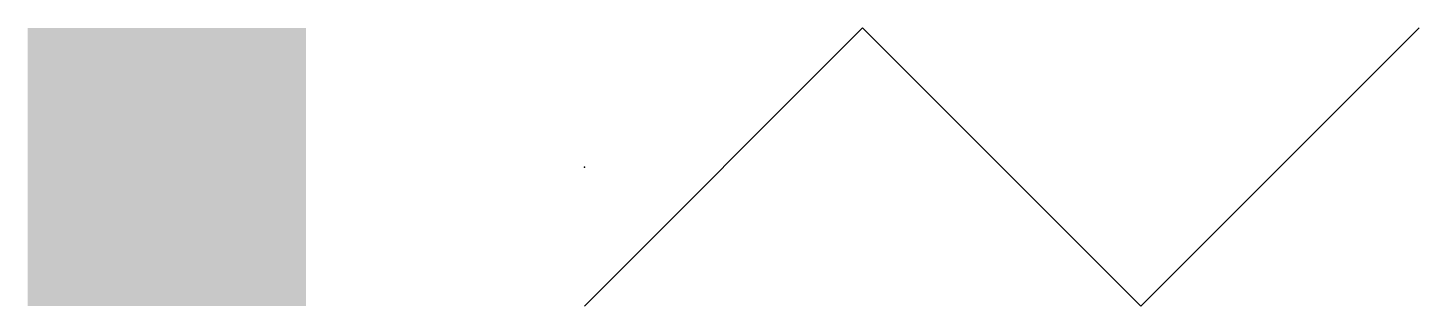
# Model space of a CAD drawing. Header units: inches. Extents: x 100 to 105, y 0 to 1.
import ezdxf

# ---------------------------------------------------------------- set-up
doc = ezdxf.new("R2010")
doc.units = ezdxf.units.IN
doc.header["$MEASUREMENT"] = 0

msp = doc.modelspace()

# ---------------------------------------------------------------- hatches: boundary and pattern name
msp.add_hatch(color=256).paths.add_polyline_path([(100, 0), (101, 0), (101, 1), (100, 1), (100, 0)], flags=0)

# ---------------------------------------------------------------- linework, layer by layer
msp.add_lwpolyline([(102, 0), (103, 1), (104, 0), (105, 1)])
msp.add_point((102, 0.5))

doc.saveas('drawing.dxf')
